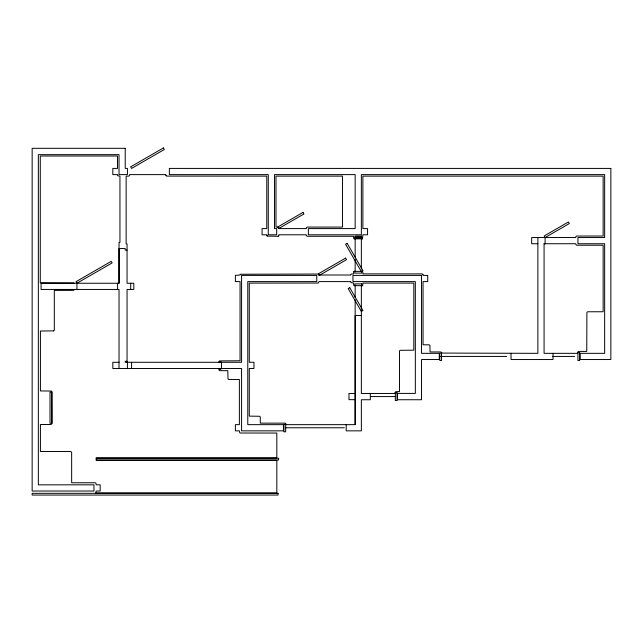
<?xml version="1.0" encoding="UTF-8"?>
<svg xmlns="http://www.w3.org/2000/svg" width="643" height="643" viewBox="0 0 643 643"><rect width="100%" height="100%" fill="white"/><g stroke="black" fill="none" stroke-linecap="round" stroke-linejoin="round"><path stroke-width="0.96" d="M119.027 368.479L119.027 289.446L41.072 289.446L41.072 283.25L119.027 283.25L119.027 248.552L125.224 248.552L125.224 250.111L127.057 250.111M355.161 297.637L355.161 286.006L353.859 285.452A1.286 1.286 0 0 1 353.706 285.122L353.65 283.113L350.965 282.566A1.286 1.286 0 0 1 350.813 282.237L350.756 281.602L318.952 281.602L318.406 282.904A1.286 1.286 0 0 1 318.076 283.057L249.283 283.113L249.283 362.282L253.961 362.282L253.961 368.479L249.283 368.479L249.283 416.117L259.643 416.27A1.206 1.206 0 0 1 260.013 416.576L260.206 416.881A1.206 1.206 0 0 1 260.278 417.219L260.302 423.142L284.929 423.15A1.286 1.286 0 0 1 285.283 423.239L285.685 423.504A1.294 1.294 0 0 1 285.902 423.801L286.047 424.653L355.161 424.653L355.161 315.472L361.358 315.472M74.25 289.446L74.138 289.76A1.198 1.198 0 0 1 73.736 290.194A1.278 1.278 0 0 1 73.286 290.387L54.317 290.411L54.309 329.907A1.286 1.286 0 0 1 54.221 330.261L53.956 330.663A1.286 1.286 0 0 1 53.642 330.912M76.935 283.25L112.139 262.923L111.231 261.347L76.027 281.674L76.935 283.25L76.935 289.446M545.103 237.54L569.312 223.563L568.396 221.988L544.195 235.957L545.103 237.54L545.103 243.737L544.074 243.737L544.074 353.337L577.527 353.337L577.535 352.525A1.286 1.286 0 0 1 577.623 352.171L578.644 351.416L586.754 351.408L586.898 312.41A1.206 1.206 0 0 1 587.212 312.032L587.308 311.959A1.278 1.278 0 0 1 587.75 311.775L603.142 311.751L603.142 245.248L576.739 245.224A1.286 1.286 0 0 1 576.096 244.879L575.742 243.737L544.074 243.737M53.666 330.88L40.413 331.032L40.413 390.92L51.456 391.065A1.198 1.198 0 0 1 51.962 391.571L52.091 423.52L50.998 424.517L40.413 424.517L40.413 451.507L70.425 451.507L71.453 452.053A1.23 1.23 0 0 1 71.646 452.503L71.662 482.764L95.06 482.764A1.286 1.286 0 0 1 95.405 482.853L95.518 482.909A1.198 1.198 0 0 1 96.016 483.407L96.177 484.83L100.171 484.83L100.171 491.019L96.177 491.019L95.719 492.94L276.82 492.948L276.82 460.356L96.209 460.356L96.209 457.872L276.82 457.872L276.82 433.052L240.369 433.028A1.262 1.262 0 0 1 240.024 432.908A1.198 1.198 0 0 1 239.735 432.691L239.373 430.85L235.378 430.85L235.378 424.653L239.373 424.653L239.373 379.491L228.924 379.491A1.173 1.173 0 0 1 228.57 379.402L228.458 379.346A1.294 1.294 0 0 1 228 378.928L227.807 370.681L219.85 370.657A1.286 1.286 0 0 1 219.295 370.392A1.206 1.206 0 0 1 218.998 370.03L218.853 368.479M278.234 236.15L278.122 236.206A1.173 1.173 0 0 1 277.768 236.294L267.319 236.094A1.206 1.206 0 0 1 266.805 235.322M537.878 243.737L531.681 243.737L531.681 237.54L575.742 237.54L575.887 236.68A1.206 1.206 0 0 1 576.192 236.302L576.289 236.23A1.278 1.278 0 0 1 576.739 236.045L603.142 236.021L603.142 176.134L362.877 176.134L362.877 228.586L367.555 228.586L367.555 234.783L362.877 234.783L362.515 238.826A1.294 1.294 0 0 1 362.218 239.043A1.286 1.286 0 0 1 361.88 239.164L361.358 239.188L361.358 269.007M439.338 356.431L506.668 356.431M552.803 356.431L574.641 356.431M127.057 361.302L125.224 361.302L125.224 362.282L241.575 362.282L241.575 275.405L316.75 275.405L316.75 281.602L247.772 281.602L247.772 424.653L283.426 424.653L283.426 430.85L241.575 430.85L241.575 368.479L112.83 368.479L112.83 362.282L119.027 362.282M219.223 362.009L220.959 362.009M219.223 369.444L220.959 369.444M355.161 393.468L348.972 393.468L348.972 399.665L355.161 399.665M371.051 396.57L394.866 396.57M285.613 427.756L344.367 427.756M96.209 458.242L278.612 458.242L278.612 459.978L96.209 459.978M361.88 271.024L362.781 271.764A1.286 1.286 0 0 1 362.869 272.118L362.877 273.886L421.929 273.894A1.286 1.286 0 0 1 422.282 273.982L422.684 274.248A1.286 1.286 0 0 1 422.925 274.561M73.921 283.201L73.961 283.25A1.294 1.294 0 0 0 73.623 282.984L40.276 282.84L40.276 156.024L117.516 156.024L117.516 168.418L112.83 168.418L112.83 174.615L117.516 174.615L117.54 175.137A1.262 1.262 0 0 0 117.725 175.579A1.198 1.198 0 0 0 117.878 175.764L119.944 176.134L119.944 242.355L119.027 242.355L119.027 283.25M422.901 274.545L423.046 275.405L427.724 275.405L427.724 281.602L423.046 281.602L423.046 344.801L428.945 344.801A1.286 1.286 0 0 1 429.299 344.889L429.701 345.162A1.294 1.294 0 0 1 429.918 345.452L430.071 351.954L440.793 351.962L441.813 352.726A1.286 1.286 0 0 1 441.902 353.079L537.878 353.337L537.878 237.54M318.856 274.657L318.671 274.344A1.206 1.206 0 0 0 318.301 274.039L240.418 274.248A1.294 1.294 0 0 0 240.201 274.545L240.152 274.657A1.173 1.173 0 0 0 240.064 275.003L235.378 275.405L235.378 281.602L240.056 281.602L240.056 360.771L219.512 360.916A1.294 1.294 0 0 0 219.215 361.133L218.853 362.282M278.829 227.952L278.885 228.586L306.285 228.586L306.341 227.952A1.23 1.23 0 0 1 306.639 227.445A1.294 1.294 0 0 1 306.944 227.22L307.049 227.172A1.173 1.173 0 0 1 307.402 227.083L342.502 227.075L342.502 176.134L275.992 176.134L275.992 227.075L277.768 227.083A1.173 1.173 0 0 1 278.122 227.172L278.234 227.22A1.294 1.294 0 0 1 278.523 227.437A1.294 1.294 0 0 1 278.74 227.735M266.797 235.298L266.773 234.783L262.087 234.783L262.087 228.586L266.773 228.586L266.773 176.134L166.842 176.11A1.23 1.23 0 0 1 166.497 175.981A1.294 1.294 0 0 1 166.039 175.571M318.944 275.003L350.765 275.003A1.173 1.173 0 0 1 350.853 274.657L350.901 274.545A1.198 1.198 0 0 1 351.408 274.047L353.65 273.886L353.658 272.118A1.173 1.173 0 0 1 354.004 271.386M553.02 353.337L553.02 359.533L511.024 359.533L511.024 353.337M370.312 393.403L370.312 399.737L361.358 399.737L361.358 430.85L346.215 430.85L346.215 424.653M361.358 309.275L361.358 286.006L361.88 285.982A1.278 1.278 0 0 0 362.322 285.797A1.198 1.198 0 0 0 362.724 285.347L362.877 283.113L413.819 283.113L413.819 350.17L400.155 350.314A1.173 1.173 0 0 0 399.761 350.652A1.294 1.294 0 0 0 399.649 350.821L399.592 350.933A1.173 1.173 0 0 0 399.504 351.287L399.496 391.611L396.072 391.619L395.099 392.262A1.286 1.286 0 0 0 394.979 392.608L394.955 393.468L361.358 393.468L361.358 310.223M355.161 257.079L355.161 239.188L354.012 238.826A1.198 1.198 0 0 1 353.859 238.641A1.262 1.262 0 0 1 353.674 238.191L353.65 236.302L307.402 236.294A1.173 1.173 0 0 1 307.049 236.206L306.944 236.15A1.294 1.294 0 0 1 306.317 235.394L306.285 234.783L278.885 234.783L278.829 235.418A1.23 1.23 0 0 1 278.242 236.142M355.161 259.073L355.161 271L354.309 271.145A1.198 1.198 0 0 0 354.012 271.362M355.161 299.582L355.161 424.653M221.449 362.282L221.449 368.479M131.566 362.282L131.566 368.479M130.706 283.25L130.706 289.446M127.427 362.282L127.427 368.479M127.057 362.282L127.057 289.446L133.808 289.446L133.808 283.25L127.057 283.25L127.057 243.914L126.141 243.914L126.141 176.134L128.512 176.126A1.173 1.173 0 0 0 128.865 176.037L128.978 175.981A1.23 1.23 0 0 0 129.267 175.772A1.294 1.294 0 0 0 129.484 175.475A1.23 1.23 0 0 0 129.581 175.25L129.629 174.615L165.846 174.615L165.87 175.137A1.23 1.23 0 0 0 166.055 175.587M117.589 283.25L117.589 289.446M267.134 235.933A1.294 1.294 0 0 1 266.982 235.748M318.84 274.625A1.206 1.206 0 0 1 318.936 274.987M163.386 147.946L130.658 166.842L131.566 168.418L164.295 149.522L163.386 147.946M303.014 212.399L277.712 227.011L278.62 228.586L303.93 213.982L303.014 212.399M347.156 243.351L345.58 244.268L361.358 271.595L362.941 270.687L347.156 243.351M345.596 258.1L318.365 273.83L319.274 275.405L346.505 259.684L345.596 258.1M349.76 287.702L348.184 288.611L361.358 311.429L362.941 310.521L349.76 287.702M125.224 148.316L32.15 148.316L32.15 491.019L93.974 491.019L93.974 484.83L38.347 484.83L38.347 154.65L119.027 154.65L119.027 174.615L127.427 174.615L127.427 168.418L125.224 168.418L125.224 148.316M610.85 168.418L169.358 168.418L169.358 174.615L268.284 174.615L268.284 234.783L276.683 234.783L276.683 228.586L274.481 228.586L274.481 174.615L355.161 174.615L355.161 228.586L308.351 228.586L308.351 234.783L361.358 234.783L361.358 174.615L604.653 174.615L604.653 237.54L577.944 237.54L577.944 243.737L604.653 243.737L604.653 353.337L580.147 353.337L580.147 359.533L610.85 359.533L610.85 168.418M361.358 236.118L355.161 236.118L355.161 237.854L361.358 237.854L361.358 236.118M361.639 237.082L354.888 237.082L354.888 238.818L361.639 238.818L361.639 237.082M361.639 271.37L354.888 271.37L354.888 273.106L361.639 273.106L361.639 271.37M421.527 275.405L352.959 275.405L352.959 281.602L415.338 281.602L415.338 393.403L397.43 393.403L397.43 399.737L421.527 399.737L421.527 359.533L439.29 359.533L439.29 353.337L421.527 353.337L421.527 275.405M361.639 283.901L354.888 283.901L354.888 285.637L361.639 285.637L361.639 283.901M579.632 352.645L577.904 352.645L577.904 360.49L579.632 360.49L579.632 352.645M441.54 353.2L439.804 353.2L439.804 360.49L441.54 360.49L441.54 353.2M51.745 392.158L50.009 392.158L50.009 423.279L51.745 423.279L51.745 392.158M397.061 392.849L395.324 392.849L395.324 400.557L397.061 400.557L397.061 392.849M285.677 424.38L283.941 424.38L283.941 431.815L285.677 431.815L285.677 424.38M278.057 493.318L32.15 493.318L32.15 495.054L278.057 495.054L278.057 493.318"/></g></svg>
